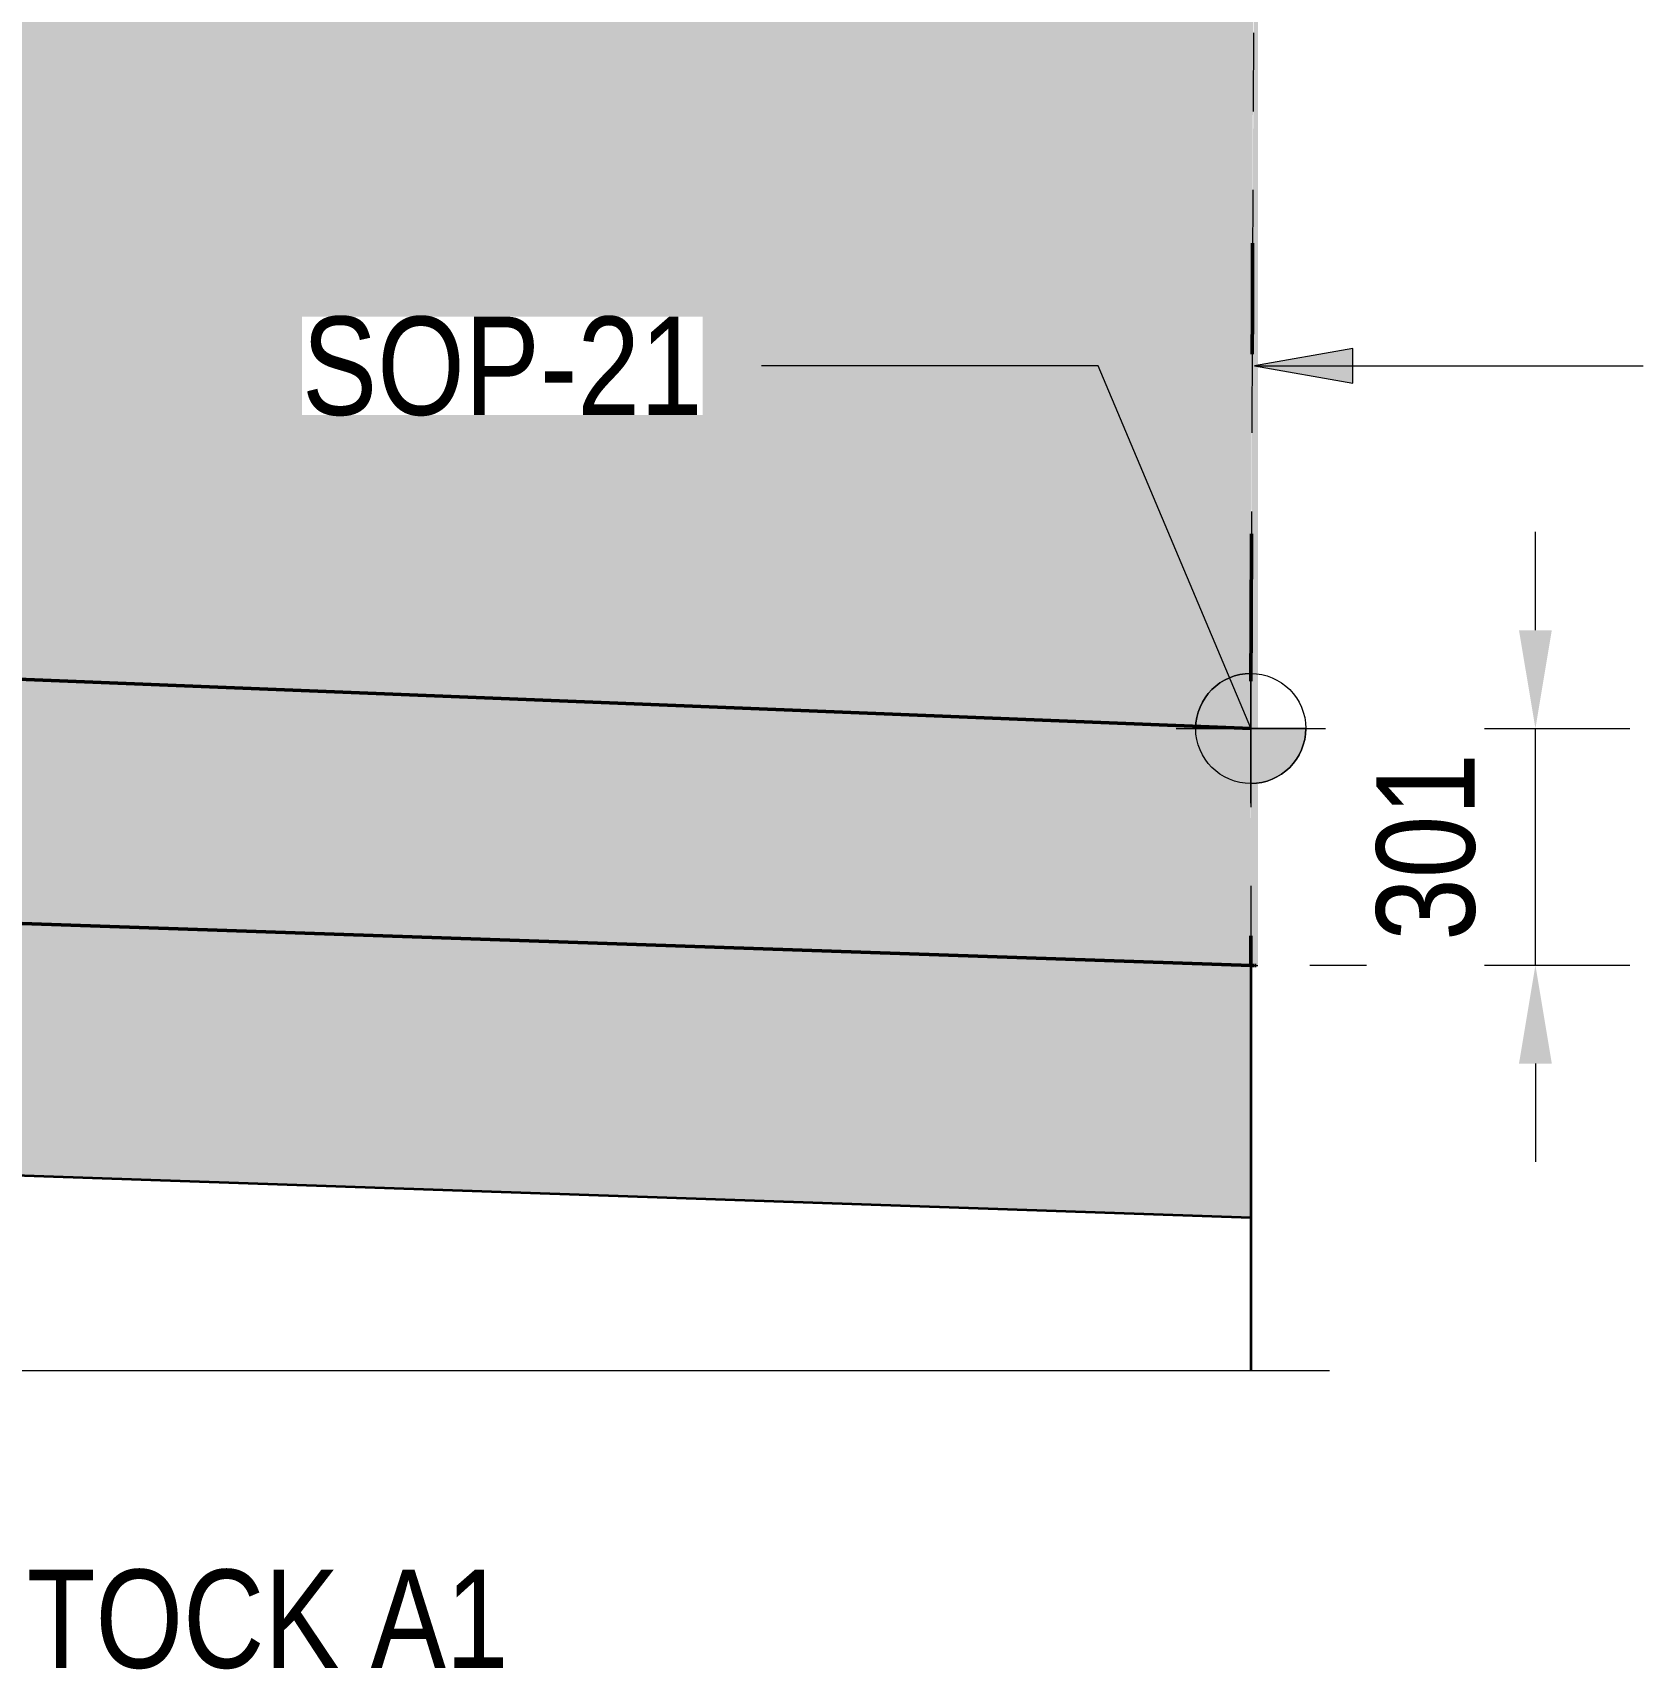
# Model space of a CAD drawing. Header units: metres. Extents: x 0 to 258, y 3 to 25.
# Drawn here: x 251.926 to 253.974, y 20.345 to 22.427 of the extents above; entities that cross this region are included whole.
import ezdxf

# ---------------------------------------------------------------- set-up
doc = ezdxf.new("R2010")
doc.units = ezdxf.units.M
doc.linetypes.add('JacobsDash', pattern=[0.0045, 0.003, -0.0015])
doc.layers.get('Defpoints').update_dxf_attribs({"color": 41})
for name, color, linetype, lineweight in [('A-ANNO-DIMS', 7, 'Continuous', 9), ('A-ANNO-NOTE', 7, 'Continuous', 9), ('A-DETL', 7, 'Continuous', 13), ('A-DETL-GENF', 7, 'Continuous', 9), ('A-FLOR', 7, 'Continuous', 50), ('A-FLOR-HDLN', 7, 'JacobsDash', 18), ('G-ANNO-TEXT', 7, 'Continuous', 9)]:
    doc.layers.add(name, color=color, linetype=linetype, lineweight=lineweight)
doc.styles.add('Arial Narrow_2', font='ARIALN.TTF', dxfattribs={"height": 0.125})
doc.dimstyles.new('Dimension_Standard_O__mm_', dxfattribs={"dimscale": 0.3048, "dimtxt": 0.127929, "dimasz": 0.410105, "dimexe": 0.393701, "dimexo": 0.246063, "dimgap": 0.246063, "dimtad": 1, "dimdec": 0, "dimlfac": 1000, "dimzin": 0, "dimdsep": 46, "dimtxsty": 'Arial Narrow_2', "dimsah": 1, "dimcen": 0.09, "dimaunit": 1, "dimadec": 4, "dimazin": 0, "dimtfac": 1, "dimtdec": 4, "dimtix": 1, "dimtmove": 0, "dimatfit": 3, "dimfxl": 1, "dimtvp": 1, "dimtfill": 1, "dimtolj": 1, "dimtzin": 0, "dimlwd": 18, "dimlwe": 18, "dimarcsym": 2})

# ---------------------------------------------------------------- blocks, each defined once
blk = doc.blocks.new('CS_DET_BreakLine_ViewScale - Std Break-8191813-DRG-2873172 - ELEVATION - SOUTH WEST END')
at = {"layer": 'A-DETL-GENF'}
blk.add_line((-1091.1678, 20.7251), (-1096.1048, 20.7251), dxfattribs=at)
blk = doc.blocks.new('CS_SYMB_SETOUT POINT - 5mm-2022283-DRG-2873172 - ELEVATION - SOUTH WEST END')
at = {"layer": 'A-ANNO-NOTE'}
h = blk.add_hatch(color=256, dxfattribs=at)
edge = h.paths.add_edge_path()
edge.add_line((-1091.2678, 21.612), (-1091.2678, 21.542))
edge.add_line((-1091.2678, 21.542), (-1091.3378, 21.542))
edge.add_arc((-1091.2678, 21.542), 0.07, 90, 180, ccw=False)
h = blk.add_hatch(color=256, dxfattribs=at)
edge = h.paths.add_edge_path()
edge.add_line((-1091.2678, 21.472), (-1091.2678, 21.542))
edge.add_line((-1091.2678, 21.542), (-1091.1978, 21.542))
edge.add_arc((-1091.2678, 21.542), 0.07, 270, 360, ccw=False)
for p, q in [((-1091.2678, 21.447), (-1091.2678, 21.637)), ((-1091.2678, 21.542), (-1091.2678, 21.612)), ((-1091.3628, 21.542), (-1091.1728, 21.542)), ((-1091.3378, 21.542), (-1091.2678, 21.542)), ((-1091.1978, 21.542), (-1091.2678, 21.542)), ((-1091.2678, 21.542), (-1091.2678, 21.472))]:
    blk.add_line(p, q, dxfattribs=at)
blk.add_circle((-1091.2678, 21.542), 0.07, dxfattribs=at)
for start, end in [(90, 180), (270, 360)]:
    blk.add_arc((-1091.2678, 21.542), 0.07, start, end, dxfattribs=at)
blk = doc.blocks.new('DIMBLOCK56-DRG-2873172 - ELEVATION - SOUTH WEST END')
at = {"layer": 'A-ANNO-DIMS', "color": 0, "lineweight": 18, "transparency": 16777216}
for p, q in [((253.8368, 21.667), (253.8368, 21.792)), ((253.6448, 21.542), (253.9568, 21.542)), ((253.8368, 21.2409), (253.8368, 21.542)), ((253.5498, 21.2409), (253.9568, 21.2409)), ((253.8368, 21.1159), (253.8368, 20.9909))]:
    blk.add_line(p, q, dxfattribs=at)
at = {"layer": 'A-ANNO-DIMS', "color": 0, "transparency": 16777216}
for points in [[(253.8159, 21.667), (253.8576, 21.667), (253.8368, 21.542)], [(253.8159, 21.1159), (253.8576, 21.1159), (253.8368, 21.2409)]]:
    blk.add_solid(points, dxfattribs=at)
at = {"layer": 'Defpoints', "color": 0, "transparency": 16777216}
for p in [(253.5698, 21.542), (253.8368, 21.542), (253.4748, 21.2409)]:
    blk.add_point(p, dxfattribs=at)
at = {"layer": 'A-ANNO-DIMS', "color": 0, "lineweight": 18, "transparency": 16777216, "insert": (253.6979, 21.3914), "char_height": 0.125, "width": 0.285099, "attachment_point": 5, "rotation": 90, "style": 'Arial Narrow_2', "bg_fill": 3, "box_fill_scale": 1.1, "bg_fill_color": 256, "bg_fill_true_color": 13158600, "bg_fill_transparency": 0}
blk.add_mtext('\\A1;301', dxfattribs=at)

msp = doc.modelspace()

# ---------------------------------------------------------------- hatches: boundary and pattern name
at = {"layer": 'A-DETL-GENF', "true_color": 0xc0c0c0}
for points in [[(253.4748, 20.9198), (253.4748, 21.2404), (253.4748, 21.2404), (243.7045, 21.5754), (243.7045, 21.2543), (253.4748, 20.9198)], [(253.4748, 21.2404), (253.4748, 21.2409), (252.6474, 21.2688)]]:
    msp.add_hatch(color=9, dxfattribs=at).paths.add_polyline_path(points)
at = {"layer": 'A-FLOR', "lineweight": 5, "true_color": 0xc0c0c0}
for points in [[(253.4748, 21.542), (253.4788, 22.7266), (243.7084, 23.1202), (243.7049, 21.9332), (253.0439, 21.5592)], [(253.4748, 21.2404), (253.4838, 21.2405), (253.4838, 21.54), (253.4838, 21.6013), (253.4838, 22.7481), (253.4797, 22.7422), (253.4792, 22.696), (253.4749, 21.4417), (253.4748, 21.2785)], [(253.4748, 21.2409), (253.4748, 21.542), (243.7044, 21.9332), (243.7045, 21.5754), (252.6474, 21.2692)]]:
    msp.add_hatch(color=9, dxfattribs=at).paths.add_polyline_path(points)
at = {"layer": 'G-ANNO-TEXT'}
msp.add_hatch(color=256, dxfattribs=at).paths.add_polyline_path([(253.4796, 22.0034), (253.6046, 21.9813), (253.6046, 22.0254)])

# ---------------------------------------------------------------- linework, layer by layer
at = {"layer": 'A-DETL', "lineweight": 9}
for p, q in [((253.4748, 21.2409), (243.7045, 21.5754)), ((243.7045, 21.2543), (253.4748, 20.9198)), ((253.4748, 20.9198), (253.4748, 21.2409))]:
    msp.add_line(p, q, dxfattribs=at)
at = {"layer": 'A-DETL', "lineweight": 35}
for p, q in [((253.4748, 20.9198), (243.7008, 21.2544)), ((253.4748, 21.2409), (253.4748, 20.9198)), ((253.4748, 20.9198), (253.4748, 20.7251))]:
    msp.add_line(p, q, dxfattribs=at)
at = {"layer": 'A-FLOR'}
for p, q in [((243.7044, 21.9332), (253.4748, 21.542)), ((243.7045, 21.5754), (253.4748, 21.2404)), ((253.4748, 21.2785), (253.4748, 21.2404)), ((253.4748, 21.2404), (253.4764, 21.2404))]:
    msp.add_line(p, q, dxfattribs=at)
at = {"layer": 'A-FLOR', "flags": 128}
for points in [[(253.4772, 22.1593), (253.4768, 22.0685), (253.4766, 22.0182)], [(253.4758, 21.7896), (253.4753, 21.6736), (253.4751, 21.6021)], [(253.4764, 21.2404), (253.4779, 21.2405), (253.4795, 21.2405)], [(253.4802, 21.2405), (253.481, 21.2405), (253.4816, 21.2405)]]:
    msp.add_lwpolyline(points, dxfattribs=at)
at = {"layer": 'A-FLOR-HDLN'}
for p, q in [((253.4751, 21.6021), (253.4748, 21.542)), ((253.4795, 21.2405), (253.4802, 21.2405))]:
    msp.add_line(p, q, dxfattribs=at)
at = {"layer": 'A-FLOR-HDLN', "flags": 128}
for points in [[(253.4782, 22.427), (253.4778, 22.3317), (253.4773, 22.2001), (253.4772, 22.1594)], [(253.4766, 22.0182), (253.4763, 21.9368), (253.4758, 21.8052), (253.4758, 21.7897)], [(253.4748, 21.542), (253.4748, 21.4666), (253.4748, 21.3912), (253.4748, 21.3158), (253.4748, 21.2786)], [(253.4816, 21.2405), (253.4826, 21.2405), (253.4839, 21.2405)]]:
    msp.add_lwpolyline(points, dxfattribs=at)
at = {"layer": 'G-ANNO-TEXT'}
for p, q in [((253.6046, 22.0254), (253.4796, 22.0034)), ((253.6046, 21.9813), (253.6046, 22.0254)), ((252.8559, 22.0034), (252.8527, 22.0034)), ((253.2808, 22.0034), (252.8559, 22.0034)), ((253.475, 21.5425), (253.2808, 22.0034)), ((253.4796, 22.0034), (253.6046, 21.9813)), ((253.4796, 22.0034), (253.9739, 22.0034))]:
    msp.add_line(p, q, dxfattribs=at)

# ---------------------------------------------------------------- block references
at = {"layer": 'A-ANNO-NOTE'}
msp.add_blockref('CS_SYMB_SETOUT POINT - 5mm-2022283-DRG-2873172 - ELEVATION - SOUTH WEST END', (1344.7426, 0), dxfattribs=at)
at = {"layer": 'A-DETL-GENF'}
msp.add_blockref('CS_DET_BreakLine_ViewScale - Std Break-8191813-DRG-2873172 - ELEVATION - SOUTH WEST END', (1344.7426, 0), dxfattribs=at)

# ---------------------------------------------------------------- texts
at = {"layer": 'G-ANNO-TEXT', "insert": (250.5979, 20.4722), "char_height": 0.125, "attachment_point": 1, "style": 'Arial Narrow_2', "bg_fill": 3, "box_fill_scale": 1, "bg_fill_color": 256, "bg_fill_transparency": 0}
msp.add_mtext('ABUTMENT HEADSTOCK A1', dxfattribs=at)

# ---------------------------------------------------------------- next in the draw order: texts
at = {"layer": 'G-ANNO-TEXT', "insert": (252.2684, 22.0659), "char_height": 0.125, "attachment_point": 1, "style": 'Arial Narrow_2', "bg_fill": 3, "box_fill_scale": 1, "bg_fill_color": 256, "bg_fill_true_color": 13158600, "bg_fill_transparency": 0}
msp.add_mtext('SOP-21', dxfattribs=at)

# ---------------------------------------------------------------- next in the draw order: dimensions: what is measured, and where the dimension line sits
at = {"layer": 'A-ANNO-DIMS', "lineweight": 18}
dim = msp.add_linear_dim(base=(253.8368, 21.542), p1=(253.4748, 21.2409), p2=(253.5698, 21.542), angle=90, dimstyle='Dimension_Standard_O__mm_', override={"dimpost": '<>', "dimfxl": 0.315702}, dxfattribs=at)
dim.commit()
dim.dimension.update_dxf_attribs({"geometry": 'DIMBLOCK56-DRG-2873172 - ELEVATION - SOUTH WEST END', "text_midpoint": (253.6979, 21.3914)})

doc.saveas('drawing.dxf')
